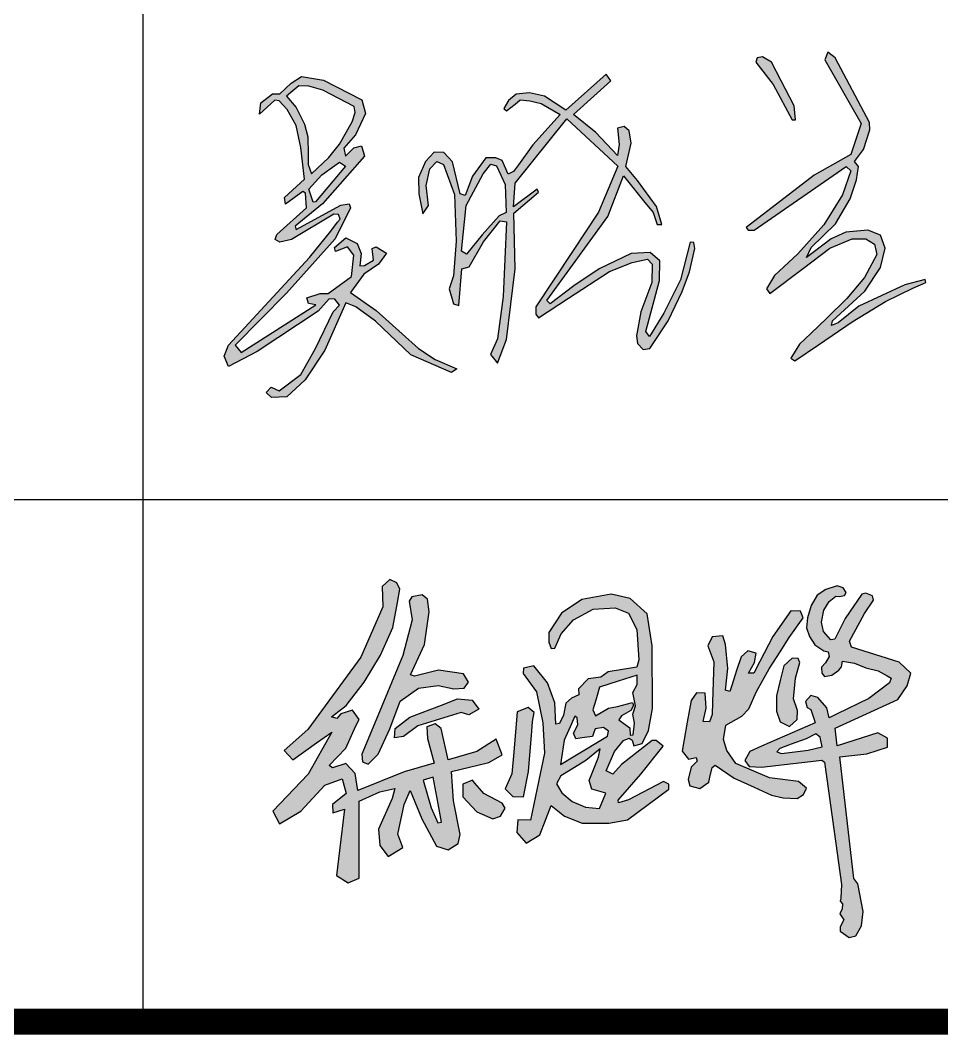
# Model space of a CAD drawing. Extents: x 1751103 to 2598738, y -609732 to 659428.
# Drawn here: x 2159449 to 2161213, y 181096 to 183038 of the extents above; entities that cross this region are included whole.
import ezdxf

# ---------------------------------------------------------------- set-up
doc = ezdxf.new("R2010")
doc.units = 0
doc.header["$LTSCALE"] = 1000
doc.header["$MEASUREMENT"] = 0
doc.layers.get('0').update_dxf_attribs({"linetype": 'CONTINUOUS'})
doc.layers.add('PP-PM-TK', color=7, linetype='CONTINUOUS')
doc.layers.add('PUB_TITLE', color=4, linetype='CONTINUOUS')

msp = doc.modelspace()

# ---------------------------------------------------------------- hatches: boundary and pattern name
h = msp.add_hatch(color=256)
h.paths.add_polyline_path([(2161009.4, 182966.4), (2160995.1, 182977.4), (2160989.7, 182962.9), (2161058.9, 182840.6), (2161039.1, 182781.6), (2160968.8, 182741.6), (2160838.7, 182641.6), (2160843, 182636.2), (2160854.1, 182636.7), (2161030.3, 182758.1), (2161039.5, 182749.9), (2161023.5, 182703.9), (2160987.7, 182646.4), (2160937.8, 182591), (2160893.3, 182549.9), (2160877.8, 182524.3), (2160884.1, 182515.1), (2160948.9, 182563.9), (2160999.3, 182601.9), (2161042, 182619.6), (2161068.1, 182619.6), (2161084.6, 182609.9), (2161089.4, 182589.6), (2161065.7, 182545.6), (2161031.8, 182505.3), (2160993.1, 182468.1), (2160962.5, 182438.7), (2160941.1, 182418.1), (2160924.3, 182391.2), (2160932.1, 182386.4), (2160977.1, 182416.8), (2161042, 182460.8), (2161105.6, 182499.8), (2161157.9, 182525.3), (2161183, 182536.1), (2161181.9, 182542.2), (2161142.6, 182531.7), (2161054.8, 182490.7), (2161014.8, 182458.9), (2161002.5, 182453.8), (2161003.9, 182462.9), (2161066, 182519.8), (2161095.8, 182564.9), (2161105, 182602), (2161096.2, 182626.7), (2161071.8, 182636.6), (2161029.7, 182632.8), (2161001.9, 182619.6), (2160967.3, 182593.9), (2160954.4, 182584.2), (2160963.3, 182603.4), (2161010.1, 182648.4), (2161037.9, 182696.7), (2161050.1, 182732.9), (2161053.8, 182758.3), (2161046.4, 182768.2), (2161063.4, 182790.7), (2161075.9, 182828.3), (2161075.2, 182842.9)])
h.paths.add_polyline_path([(2160870.1, 182968.3), (2160859.7, 182966.4), (2160857.5, 182958.1), (2160890.8, 182915.5), (2160926.8, 182847.4), (2160933.5, 182847.4), (2160930.8, 182874.4), (2160905.7, 182922.5), (2160887.3, 182957.9)], flags=17)
h.paths.add_polyline_path([(2160333.5, 182627.6), (2160303.7, 182590.4), (2160294.1, 182595.9), (2160302.7, 182683.4), (2160335.1, 182744.6), (2160349.8, 182762.6), (2160360.8, 182759.4), (2160377.5, 182724), (2160379.3, 182670.5), (2160366.2, 182664.1)], flags=16)
h.paths.add_polyline_path([(2160212.3, 182705.8), (2160219.5, 182668), (2160230.9, 182683.8), (2160226.4, 182721.8), (2160233.3, 182754), (2160246.7, 182767.8), (2160259.1, 182761.9), (2160280.3, 182705), (2160283.8, 182615.1), (2160278.3, 182549.1), (2160270.4, 182523.9), (2160278.8, 182495.2), (2160288.7, 182492.3), (2160294.2, 182562.4), (2160308.5, 182565.9), (2160335.7, 182613.9), (2160367.9, 182654.4), (2160380.3, 182652.4), (2160373.8, 182509.1), (2160362.9, 182428.3), (2160349.6, 182398.1), (2160362.9, 182381.8), (2160380.2, 182426.8), (2160396.6, 182562.5), (2160394.3, 182668.7), (2160441.1, 182708.9), (2160439, 182715.1), (2160393.2, 182681.1), (2160396.3, 182726.5), (2160495.8, 182849.7), (2160593.1, 182758.7), (2160556.2, 182670.7), (2160506.5, 182595.8), (2160436, 182489.6), (2160436.1, 182475.6), (2160441.5, 182468.7), (2160498.8, 182506.2), (2160577.4, 182557.4), (2160620.9, 182574.6), (2160650, 182580.7), (2160659.2, 182571.2), (2160658.5, 182536), (2160637.4, 182480), (2160628.6, 182434.2), (2160630.9, 182419.3), (2160641.6, 182407.8), (2160654.6, 182410.1), (2160689.4, 182462.8), (2160716.6, 182519.1), (2160730.6, 182556.4), (2160740.4, 182601.2), (2160738.9, 182612.8), (2160731.7, 182613.6), (2160712.9, 182541.3), (2160681.2, 182477.3), (2160653.7, 182433.1), (2160646.5, 182442.5), (2160672.9, 182540.2), (2160673.3, 182577.8), (2160655.2, 182593.6), (2160618.7, 182591.7), (2160557.3, 182562.4), (2160508.6, 182529.6), (2160463.4, 182495.4), (2160457.1, 182501.5), (2160574.2, 182662.5), (2160604.2, 182740.7), (2160642.6, 182692.7), (2160660.7, 182670.1), (2160668.8, 182647.3), (2160677.1, 182647.3), (2160667.5, 182681.7), (2160630.7, 182731.7), (2160608.7, 182758.3), (2160618.8, 182803.2), (2160614.6, 182826.4), (2160605.5, 182834.7), (2160592.6, 182831.8), (2160595.5, 182800.7), (2160592.6, 182779.5), (2160551, 182823.5), (2160508.4, 182857.7), (2160579.8, 182922.4), (2160570.7, 182935.2), (2160493.6, 182866.4), (2160452.9, 182892.8), (2160424.1, 182899.6), (2160398.5, 182897.1), (2160383.8, 182884.9), (2160375.1, 182869.4), (2160380.2, 182864.7), (2160396.4, 182878), (2160406.3, 182886.2), (2160424.8, 182884.2), (2160446.4, 182879), (2160482.7, 182858), (2160430.2, 182799.7), (2160402.7, 182761.6), (2160393.4, 182748.7), (2160383, 182743.4), (2160371.7, 182769.7), (2160359.5, 182774.9), (2160340.6, 182774.9), (2160314.8, 182739.6), (2160300.7, 182703), (2160291.1, 182706), (2160276.7, 182767.1), (2160260, 182785.2), (2160241.3, 182785.5), (2160225.2, 182767.8), (2160211.5, 182737.3)])
h.paths.add_polyline_path([(2160009.7, 182690), (2160001.4, 182715.2), (2160026.4, 182742.7), (2160051.2, 182760), (2160060.5, 182766.5), (2160071.7, 182758.7), (2160014.4, 182691)], flags=16)
h.paths.add_polyline_path([(2160000.5, 182762.1), (2160006.3, 182744.2), (2160039.8, 182775.4), (2160060.2, 182801.3), (2160084.7, 182843.8), (2160090.1, 182862), (2160088.4, 182873), (2160028.6, 182904.4), (2160001.6, 182912.5), (2159982.1, 182913), (2159966.8, 182899.8), (2159958.8, 182892.9), (2159977.5, 182871.1), (2159993, 182839.4), (2159999.6, 182814.9), (2160000.4, 182782.1)], flags=16)
h.paths.add_polyline_path([(2159936.1, 182885.1), (2159906.9, 182858.6), (2159909.6, 182880.2), (2159931.9, 182897.2), (2159945.8, 182897.6), (2159967.6, 182918.2), (2159987.4, 182930.9), (2160029.9, 182923.8), (2160103.3, 182885.7), (2160109.7, 182859.6), (2160090.6, 182819.1), (2160068.4, 182793.3), (2160071.6, 182777.9), (2160087.9, 182794.1), (2160102.2, 182798.1), (2160108, 182777.9), (2160027.8, 182686.7), (2159975.2, 182644.2), (2159977.4, 182637.7), (2160062.8, 182684.1), (2160079, 182687.1), (2160081.2, 182679.2), (2160052.1, 182619.8), (2159958.6, 182516), (2159860.2, 182416.5), (2159871.8, 182402.3), (2160014.7, 182493.4), (2160001, 182496.2), (2159997.7, 182506.6), (2160023, 182515.4), (2160038.4, 182514.9), (2160082.9, 182547.8), (2160087.8, 182588.5), (2160075.7, 182604.4), (2160052.6, 182595.6), (2160050.5, 182603.3), (2160072.4, 182622), (2160093.9, 182611), (2160101.6, 182591.7), (2160099.4, 182568.1), (2160108.2, 182568.7), (2160125.2, 182579.1), (2160123, 182601.1), (2160130.2, 182604.4), (2160150.5, 182592.3), (2160135.1, 182571.4), (2160107.1, 182552.2), (2160081.2, 182517.1), (2160130.7, 182482.5), (2160180.2, 182438), (2160211.2, 182410.1), (2160243.5, 182388.9), (2160284.8, 182370.7), (2160274.9, 182364.1), (2160196.8, 182397.6), (2160129.2, 182462.4), (2160091.8, 182489.9), (2160072.6, 182497), (2160031.9, 182406.4), (2159994.5, 182349.9), (2159959.1, 182317.1), (2159929.8, 182316.3), (2159919.8, 182325.5), (2159929.4, 182335.5), (2159944.8, 182328.6), (2159986.4, 182359.8), (2160014.2, 182409.6), (2160048.1, 182480.1), (2160060.4, 182493.1), (2160051.2, 182504.3), (2160040.4, 182504.7), (2160019.2, 182481.2), (2159902.9, 182403.9), (2159847.8, 182375.4), (2159839.7, 182395.4), (2159847.4, 182416.2), (2160002.6, 182583.8), (2160043.9, 182634.4), (2160056.5, 182651.5), (2160061.2, 182657.8), (2160058.6, 182666.4), (2160049.5, 182666.8), (2159968.1, 182618.5), (2159945.7, 182613.4), (2159936.9, 182618.8), (2159940, 182627.9), (2159997.1, 182679.1), (2159995.1, 182707.1), (2159990.1, 182710.4), (2159956.7, 182686.1), (2159954.7, 182699.1), (2159993.1, 182734.4), (2159986.3, 182794.5), (2159977.2, 182837.1), (2159960.2, 182867.2), (2159944.7, 182884.2)])
h = msp.add_hatch(color=256)
h.paths.add_polyline_path([(2160980.8, 181665.8), (2160972.6, 181671.7), (2160953.5, 181662.5), (2160925.3, 181652.1), (2160903.1, 181643.9), (2160897.5, 181637.3), (2160906.4, 181634.3), (2160957.9, 181640.9), (2160984.1, 181647.3)], flags=16)
h.paths.add_polyline_path([(2161010.8, 181935.5), (2161017.3, 181935), (2161026.9, 181937), (2161030.5, 181942.5), (2161024.4, 181951.5), (2161012.9, 181955.4), (2160991.4, 181948.3), (2160975.1, 181937.3), (2160963.3, 181918), (2160956.4, 181893.9), (2160954.5, 181874.7), (2160960.2, 181858.4), (2160970.2, 181842.1), (2160987.4, 181831), (2160996.2, 181828.7), (2160997.8, 181820.3), (2160990.9, 181808), (2160983, 181799.3), (2160983.8, 181788.4), (2160988.8, 181782), (2161002.8, 181784.3), (2161016.2, 181793.7), (2161021.5, 181800.1), (2161023.1, 181811.2), (2161046.6, 181807.5), (2161068, 181798.5), (2161091.4, 181792.4), (2161108.6, 181783), (2161116.4, 181778.7), (2161113.2, 181769.4), (2161073.8, 181739.9), (2161012.9, 181710), (2160998.1, 181702.7), (2160993.5, 181721.5), (2160976.3, 181741.8), (2160962.7, 181745.3), (2160952.3, 181734), (2160955.4, 181722.5), (2160962.9, 181718.3), (2160968.4, 181701.6), (2160971.1, 181693.2), (2160868.4, 181648.2), (2160845.9, 181638.4), (2160836.5, 181621), (2160844.9, 181609.5), (2160868.5, 181608), (2160945.7, 181617.2), (2160983.7, 181621.7), (2160989, 181617.4), (2161007.4, 181485.2), (2161021.5, 181383.5), (2161020, 181357.4), (2161019.1, 181351.8), (2161023.4, 181346.7), (2161022.5, 181337.1), (2161018.2, 181327.4), (2161026.1, 181316), (2161019, 181302.6), (2161018.8, 181294), (2161036.4, 181282.2), (2161049.1, 181285.3), (2161059.9, 181304.5), (2161063.2, 181331.5), (2161052.6, 181384.5), (2161044.9, 181395.2), (2161018.3, 181627.6), (2161069.9, 181633.8), (2161109.6, 181646.1), (2161109.2, 181663.5), (2161091, 181673.8), (2161013.3, 181649), (2161009.2, 181682.9), (2161069.1, 181710.2), (2161129.6, 181737.7), (2161147.3, 181763.6), (2161153.9, 181788), (2161132, 181809.1), (2161040.6, 181838), (2161036.8, 181849.6), (2161065.7, 181902.6), (2161082.7, 181928.2), (2161081.1, 181935.9), (2161067.9, 181941.4), (2161060.2, 181939.5), (2161028.5, 181892.9), (2161008.8, 181853.3), (2161001.3, 181851.7), (2160986.7, 181867.9), (2160983, 181885.5), (2160987.7, 181908.6), (2160997.8, 181925.6)])
h.paths.add_polyline_path([(2160938.7, 181816.4), (2160927.2, 181817), (2160911.1, 181802.2), (2160904.2, 181774), (2160896.9, 181744.8), (2160897.2, 181715.6), (2160904.2, 181694.7), (2160922.1, 181686.2), (2160936.3, 181699.6), (2160936.9, 181716.5), (2160929.6, 181738.9), (2160933.6, 181778.6), (2160941.8, 181808.6)], flags=17)
h.paths.add_polyline_path([(2160799.4, 181842.8), (2160794.2, 181859.8), (2160773.7, 181858), (2160765.4, 181840.7), (2160777, 181810.1), (2160774.5, 181732.6), (2160773.7, 181708.9), (2160768.7, 181694.9), (2160756.4, 181695.6), (2160762.2, 181721.2), (2160760.4, 181750), (2160744.1, 181750.4), (2160733.3, 181736), (2160726.1, 181694.2), (2160720.4, 181661.1), (2160716.5, 181638.8), (2160728.3, 181623.6), (2160743.1, 181626.8), (2160745.2, 181619.6), (2160733.3, 181608.2), (2160727.9, 181584.5), (2160730.8, 181572.6), (2160750.3, 181567.2), (2160767.2, 181579.4), (2160769.4, 181588.8), (2160773.7, 181607.5), (2160779.8, 181611.8), (2160815.9, 181587.3), (2160854.5, 181569.7), (2160887.3, 181554.7), (2160910, 181549.2), (2160936.3, 181548.1), (2160948.6, 181555.6), (2160954.4, 181568.2), (2160938.9, 181580.5), (2160883.7, 181587.7), (2160819.2, 181615.2), (2160801.8, 181640.1), (2160795.3, 181661), (2160799.7, 181688.7), (2160830.7, 181706), (2160843.7, 181720), (2160858.6, 181753.3), (2160883.1, 181796.3), (2160903.9, 181829), (2160921.4, 181856.3), (2160948.1, 181894.3), (2160943.1, 181906.6), (2160924.4, 181907.5), (2160889.9, 181858.3), (2160865, 181810.2), (2160853.6, 181788.3), (2160843.4, 181788.1), (2160854.8, 181808.7), (2160858.2, 181826.2), (2160841.9, 181830.8), (2160829.3, 181819.1), (2160820.7, 181793), (2160811.3, 181764.6), (2160807.6, 181753.3), (2160799.1, 181755.8), (2160804, 181797)])
h.paths.add_polyline_path([(2160556.3, 181627.1), (2160559.6, 181643.5), (2160532.1, 181621), (2160501.8, 181602.6), (2160484.1, 181591.8), (2160475.5, 181576.3), (2160485.8, 181558.7), (2160505.5, 181542.3), (2160531.3, 181531.7), (2160558, 181529.2), (2160569, 181555.4), (2160570.3, 181558.5), (2160543.6, 181565.7), (2160538.3, 181582.5)], flags=16)
h.paths.add_polyline_path([(2160630.4, 181766.5), (2160630.1, 181784.1), (2160594.1, 181772.7), (2160558.2, 181761.2), (2160551, 181736.4), (2160545.6, 181717.8), (2160550.7, 181706.7), (2160575.2, 181720.8), (2160592.5, 181724.4), (2160621.3, 181731.9), (2160623.2, 181726.3), (2160618, 181716.5), (2160600.3, 181706.1), (2160595.1, 181698.6), (2160607.5, 181689.8), (2160616.4, 181683.5), (2160616.7, 181669.2), (2160622.6, 181669.8), (2160625.2, 181692.4), (2160621.9, 181709.3), (2160627.1, 181725.3), (2160624.5, 181738.1), (2160621.8, 181751.2)], flags=16)
h.paths.add_polyline_path([(2160515.5, 181702.6), (2160511, 181706), (2160504.2, 181690.8), (2160490.3, 181659.5), (2160486.5, 181634.2), (2160483.3, 181613.1), (2160511, 181630), (2160573.1, 181667.7), (2160575, 181676.9), (2160565.7, 181684.2), (2160549.5, 181681.7), (2160546.6, 181672.8), (2160544.7, 181667), (2160529.6, 181664.9), (2160512.5, 181662.6), (2160508.2, 181673), (2160516.7, 181689.1)], flags=16)
h.paths.add_polyline_path([(2160458.7, 181769.7), (2160432.1, 181802.3), (2160412.4, 181797.8), (2160411.9, 181787.2), (2160437.6, 181752.1), (2160449.7, 181693.3), (2160452.7, 181635.2), (2160438.6, 181567.8), (2160425.8, 181506.5), (2160401.9, 181507), (2160399.9, 181482.9), (2160417.5, 181462.8), (2160444.1, 181478.4), (2160465.8, 181534.7), (2160490.9, 181514.1), (2160524.6, 181501), (2160575.9, 181501), (2160611.6, 181507), (2160691.1, 181565.8), (2160690.7, 181575.4), (2160680.8, 181580.8), (2160613.4, 181545.5), (2160594.7, 181539.9), (2160593.7, 181544.8), (2160637.4, 181594.9), (2160680, 181648.6), (2160666.7, 181659.1), (2160659, 181659.1), (2160600.1, 181613), (2160583.7, 181594.4), (2160571, 181600.9), (2160587.1, 181637.8), (2160604.3, 181659.4), (2160614.7, 181663.7), (2160620.6, 181659.8), (2160624.1, 181648.9), (2160640, 181653.2), (2160652.1, 181678.5), (2160659.8, 181720.4), (2160659.1, 181840.2), (2160649.4, 181901.7), (2160616.7, 181931), (2160580.6, 181939.3), (2160524, 181929), (2160485.4, 181902.7), (2160461, 181866.2), (2160461.1, 181847.3), (2160465.5, 181835.2), (2160472.4, 181836), (2160484.6, 181863.4), (2160508, 181890.2), (2160546.1, 181910.8), (2160588.2, 181913), (2160613.5, 181903.1), (2160629.4, 181871.8), (2160633.3, 181813.5), (2160629.8, 181799.4), (2160574.5, 181790.8), (2160560.7, 181780.5), (2160536.3, 181777.5), (2160517.8, 181758), (2160518.2, 181746.9), (2160504.5, 181740.4), (2160493.8, 181730.6), (2160489.1, 181707.4), (2160481.3, 181691.6), (2160474.4, 181690.5), (2160472.6, 181731.6)])
h.paths.add_polyline_path([(2160432.8, 181713.1), (2160421.3, 181722.1), (2160400.5, 181714.3), (2160393.9, 181637), (2160390.5, 181595.5), (2160377.7, 181566.8), (2160392, 181551.9), (2160412.8, 181551.2), (2160421.9, 181599.9), (2160428.4, 181677.3), (2160430, 181695.7)])
h.paths.add_polyline_path([(2160315, 181582.9), (2160296.2, 181575.3), (2160296.5, 181551), (2160323.1, 181522.8), (2160353.9, 181508.9), (2160368.8, 181514), (2160377.3, 181529.3), (2160371.7, 181539), (2160336.4, 181557.8), (2160319.6, 181577.5)])
h.paths.add_polyline_path([(2160239.6, 181588.8), (2160220.3, 181583.3), (2160235.5, 181530.2), (2160248.5, 181501.7), (2160255.6, 181503), (2160249.1, 181537.7)], flags=16)
h.paths.add_polyline_path([(2160165.8, 181664.5), (2160167.1, 181681.9), (2160195.1, 181703.6), (2160255.3, 181727), (2160286.3, 181739), (2160314.2, 181736.2), (2160327, 181719.4), (2160307.6, 181708.2), (2160293.1, 181712.5), (2160210.2, 181687.5), (2160182.6, 181667.1)], flags=17)
h.paths.add_polyline_path([(2160228.9, 181930.1), (2160218.2, 181938.1), (2160198.9, 181934.4), (2160193.8, 181925.9), (2160199.6, 181890), (2160181.6, 181821.9), (2160130.4, 181698.6), (2160103.2, 181633.3), (2160104.2, 181618.1), (2160115.4, 181614), (2160134.4, 181633), (2160156.5, 181681.2), (2160176.5, 181734.4), (2160211.6, 181759.7), (2160249.4, 181764.8), (2160279, 181758.2), (2160298.7, 181759.4), (2160307, 181771), (2160297.8, 181786.8), (2160249.7, 181793.7), (2160204.1, 181782.3), (2160196.4, 181785), (2160222.9, 181843), (2160231.6, 181905.7)], flags=17)
h.paths.add_polyline_path([(2160169.8, 181961.3), (2160156.5, 181967.5), (2160141.8, 181954.2), (2160143.3, 181915.1), (2160101.1, 181818.7), (2159999.8, 181680.1), (2159954.3, 181640.2), (2159971.1, 181621.9), (2160016.5, 181654.6), (2160045.5, 181675.4), (2160000.5, 181594.5), (2159932.7, 181523.6), (2159945.5, 181499.7), (2159986.2, 181523.6), (2160032.4, 181573.8), (2160065.1, 181585.7), (2160073.1, 181557.8), (2160046.8, 181536.3), (2160047.6, 181520.4), (2160069.9, 181527.6), (2160060.4, 181448.7), (2160054.5, 181400.8), (2160077.1, 181386.5), (2160097.8, 181395.3), (2160097.8, 181542.7), (2160137.7, 181561), (2160166.1, 181567.2), (2160161, 181548.2), (2160134.8, 181489.6), (2160137.6, 181457.8), (2160153.2, 181437.1), (2160181.7, 181454.5), (2160171.7, 181479.6), (2160183.9, 181536.5), (2160195.7, 181563.3), (2160218, 181509.2), (2160246, 181456.7), (2160268.3, 181450), (2160287.3, 181461.7), (2160291.2, 181479), (2160278.4, 181543.8), (2160275, 181599.6), (2160346, 181616.9), (2160371.7, 181632), (2160360.5, 181661.6), (2160323.1, 181638.1), (2160268.3, 181621.9), (2160254.9, 181682.2), (2160243.2, 181691.2), (2160227.5, 181685.6), (2160228.7, 181662.7), (2160241.5, 181615.8), (2160183.9, 181599), (2160095.1, 181563.3), (2160090.1, 181595.7), (2160072.2, 181615.2), (2160047, 181606.9), (2160040.3, 181611.3), (2160072.2, 181644.3), (2160091.7, 181687.2), (2160097.9, 181699.2), (2160085, 181717), (2160062.7, 181710.3), (2160054.9, 181701.4), (2160044.8, 181704.2), (2160073.3, 181726.5), (2160107.4, 181770.6), (2160138.7, 181822.8), (2160162.2, 181875.3), (2160171.1, 181923.3), (2160175.9, 181949.1)])

# ---------------------------------------------------------------- linework, layer by layer
for p, q in [((2160995.1, 182977.4), (2160989.7, 182962.9)), ((2161009.4, 182966.4), (2160995.1, 182977.4)), ((2160859.7, 182966.4), (2160857.5, 182958.1)), ((2160857.5, 182958.1), (2160890.8, 182915.5)), ((2160870.1, 182968.3), (2160859.7, 182966.4)), ((2160887.3, 182957.9), (2160870.1, 182968.3)), ((2160905.7, 182922.5), (2160887.3, 182957.9)), ((2160989.7, 182962.9), (2161058.9, 182840.6)), ((2161075.2, 182842.9), (2161009.4, 182966.4)), ((2160570.7, 182935.2), (2160493.6, 182866.4)), ((2160579.8, 182922.4), (2160570.7, 182935.2)), ((2159945.8, 182897.6), (2159967.6, 182918.2)), ((2159982.1, 182913), (2159966.8, 182899.8)), ((2159967.6, 182918.2), (2159987.4, 182930.9)), ((2160001.6, 182912.5), (2159982.1, 182913)), ((2159987.4, 182930.9), (2160029.9, 182923.8)), ((2160028.6, 182904.4), (2160001.6, 182912.5)), ((2160029.9, 182923.8), (2160103.3, 182885.7)), ((2160508.4, 182857.7), (2160579.8, 182922.4)), ((2160890.8, 182915.5), (2160926.8, 182847.4)), ((2160930.8, 182874.4), (2160905.7, 182922.5)), ((2159909.6, 182880.2), (2159931.9, 182897.2)), ((2159931.9, 182897.2), (2159945.8, 182897.6)), ((2159966.8, 182899.8), (2159958.8, 182892.9)), ((2159958.8, 182892.9), (2159977.5, 182871.1)), ((2160088.4, 182873), (2160028.6, 182904.4)), ((2160398.5, 182897.1), (2160383.8, 182884.9)), ((2160424.1, 182899.6), (2160398.5, 182897.1)), ((2160452.9, 182892.8), (2160424.1, 182899.6)), ((2160493.6, 182866.4), (2160452.9, 182892.8)), ((2159936.1, 182885.1), (2159906.9, 182858.6)), ((2159906.9, 182858.6), (2159909.6, 182880.2)), ((2159944.7, 182884.2), (2159936.1, 182885.1)), ((2159960.2, 182867.2), (2159944.7, 182884.2)), ((2160103.3, 182885.7), (2160109.7, 182859.6)), ((2160383.8, 182884.9), (2160375.1, 182869.4)), ((2160380.2, 182864.7), (2160396.4, 182878)), ((2160396.4, 182878), (2160406.3, 182886.2)), ((2160406.3, 182886.2), (2160424.8, 182884.2)), ((2160424.8, 182884.2), (2160446.4, 182879)), ((2160446.4, 182879), (2160482.7, 182858)), ((2160933.5, 182847.4), (2160930.8, 182874.4)), ((2159977.2, 182837.1), (2159960.2, 182867.2)), ((2159977.5, 182871.1), (2159993, 182839.4)), ((2160084.7, 182843.8), (2160090.1, 182862)), ((2160090.1, 182862), (2160088.4, 182873)), ((2160109.7, 182859.6), (2160090.6, 182819.1)), ((2160375.1, 182869.4), (2160380.2, 182864.7)), ((2160482.7, 182858), (2160430.2, 182799.7)), ((2160551, 182823.5), (2160508.4, 182857.7)), ((2159986.3, 182794.5), (2159977.2, 182837.1)), ((2159993, 182839.4), (2159999.6, 182814.9)), ((2160060.2, 182801.3), (2160084.7, 182843.8)), ((2160396.3, 182726.5), (2160495.8, 182849.7)), ((2160495.8, 182849.7), (2160593.1, 182758.7)), ((2160605.5, 182834.7), (2160592.6, 182831.8)), ((2160614.6, 182826.4), (2160605.5, 182834.7)), ((2160926.8, 182847.4), (2160933.5, 182847.4)), ((2161058.9, 182840.6), (2161039.1, 182781.6)), ((2161075.9, 182828.3), (2161075.2, 182842.9)), ((2160090.6, 182819.1), (2160068.4, 182793.3)), ((2160592.6, 182779.5), (2160551, 182823.5)), ((2160592.6, 182831.8), (2160595.5, 182800.7)), ((2160618.8, 182803.2), (2160614.6, 182826.4)), ((2161063.4, 182790.7), (2161075.9, 182828.3)), ((2159999.6, 182814.9), (2160000.4, 182782.1)), ((2160039.8, 182775.4), (2160060.2, 182801.3)), ((2160087.9, 182794.1), (2160102.2, 182798.1)), ((2160102.2, 182798.1), (2160108, 182777.9)), ((2160430.2, 182799.7), (2160402.7, 182761.6)), ((2160595.5, 182800.7), (2160592.6, 182779.5)), ((2160608.7, 182758.3), (2160618.8, 182803.2)), ((2159993.1, 182734.4), (2159986.3, 182794.5)), ((2160000.4, 182782.1), (2160000.5, 182762.1)), ((2160108, 182777.9), (2160027.8, 182686.7)), ((2160068.4, 182793.3), (2160071.6, 182777.9)), ((2160071.6, 182777.9), (2160087.9, 182794.1)), ((2160241.3, 182785.5), (2160225.2, 182767.8)), ((2160260, 182785.2), (2160241.3, 182785.5)), ((2160276.7, 182767.1), (2160260, 182785.2)), ((2161039.1, 182781.6), (2160968.8, 182741.6)), ((2161046.4, 182768.2), (2161063.4, 182790.7)), ((2160000.5, 182762.1), (2160006.3, 182744.2)), ((2160006.3, 182744.2), (2160039.8, 182775.4)), ((2160071.7, 182758.7), (2160014.4, 182691)), ((2160026.4, 182742.7), (2160051.2, 182760)), ((2160051.2, 182760), (2160060.5, 182766.5)), ((2160060.5, 182766.5), (2160071.7, 182758.7)), ((2160225.2, 182767.8), (2160211.5, 182737.3)), ((2160233.3, 182754), (2160246.7, 182767.8)), ((2160246.7, 182767.8), (2160259.1, 182761.9)), ((2160259.1, 182761.9), (2160280.3, 182705)), ((2160291.1, 182706), (2160276.7, 182767.1)), ((2160340.6, 182774.9), (2160314.8, 182739.6)), ((2160335.1, 182744.6), (2160349.8, 182762.6)), ((2160359.5, 182774.9), (2160340.6, 182774.9)), ((2160349.8, 182762.6), (2160360.8, 182759.4)), ((2160371.7, 182769.7), (2160359.5, 182774.9)), ((2160360.8, 182759.4), (2160377.5, 182724)), ((2160383, 182743.4), (2160371.7, 182769.7)), ((2160402.7, 182761.6), (2160393.4, 182748.7)), ((2160593.1, 182758.7), (2160556.2, 182670.7)), ((2160630.7, 182731.7), (2160608.7, 182758.3)), ((2160854.1, 182636.7), (2161030.3, 182758.1)), ((2161030.3, 182758.1), (2161039.5, 182749.9)), ((2161053.8, 182758.3), (2161046.4, 182768.2)), ((2161050.1, 182732.9), (2161053.8, 182758.3)), ((2160001.4, 182715.2), (2160026.4, 182742.7)), ((2160211.5, 182737.3), (2160212.3, 182705.8)), ((2160226.4, 182721.8), (2160233.3, 182754)), ((2160314.8, 182739.6), (2160300.7, 182703)), ((2160302.7, 182683.4), (2160335.1, 182744.6)), ((2160393.4, 182748.7), (2160383, 182743.4)), ((2160574.2, 182662.5), (2160604.2, 182740.7)), ((2160604.2, 182740.7), (2160642.6, 182692.7)), ((2160968.8, 182741.6), (2160838.7, 182641.6)), ((2161039.5, 182749.9), (2161023.5, 182703.9)), ((2159954.7, 182699.1), (2159993.1, 182734.4)), ((2160230.9, 182683.8), (2160226.4, 182721.8)), ((2160377.5, 182724), (2160379.3, 182670.5)), ((2160393.2, 182681.1), (2160396.3, 182726.5)), ((2160667.5, 182681.7), (2160630.7, 182731.7)), ((2161037.9, 182696.7), (2161050.1, 182732.9)), ((2159956.7, 182686.1), (2159954.7, 182699.1)), ((2159990.1, 182710.4), (2159956.7, 182686.1)), ((2159995.1, 182707.1), (2159990.1, 182710.4)), ((2159997.1, 182679.1), (2159995.1, 182707.1)), ((2160009.7, 182690), (2160001.4, 182715.2)), ((2160212.3, 182705.8), (2160219.5, 182668)), ((2160280.3, 182705), (2160283.8, 182615.1)), ((2160300.7, 182703), (2160291.1, 182706)), ((2160439, 182715.1), (2160393.2, 182681.1)), ((2160394.3, 182668.7), (2160441.1, 182708.9)), ((2160441.1, 182708.9), (2160439, 182715.1)), ((2161023.5, 182703.9), (2160987.7, 182646.4)), ((2159940, 182627.9), (2159997.1, 182679.1)), ((2160027.8, 182686.7), (2159975.2, 182644.2)), ((2159977.4, 182637.7), (2160062.8, 182684.1)), ((2160014.4, 182691), (2160009.7, 182690)), ((2160081.2, 182679.2), (2160052.1, 182619.8)), ((2160062.8, 182684.1), (2160079, 182687.1)), ((2160079, 182687.1), (2160081.2, 182679.2)), ((2160219.5, 182668), (2160230.9, 182683.8)), ((2160294.1, 182595.9), (2160302.7, 182683.4)), ((2160642.6, 182692.7), (2160660.7, 182670.1)), ((2160677.1, 182647.3), (2160667.5, 182681.7)), ((2161010.1, 182648.4), (2161037.9, 182696.7)), ((2160049.5, 182666.8), (2159968.1, 182618.5)), ((2160058.6, 182666.4), (2160049.5, 182666.8)), ((2160061.2, 182657.8), (2160058.6, 182666.4)), ((2160366.2, 182664.1), (2160333.5, 182627.6)), ((2160379.3, 182670.5), (2160366.2, 182664.1)), ((2160396.6, 182562.5), (2160394.3, 182668.7)), ((2160457.1, 182501.5), (2160574.2, 182662.5)), ((2160556.2, 182670.7), (2160506.5, 182595.8)), ((2160660.7, 182670.1), (2160668.8, 182647.3)), ((2159975.2, 182644.2), (2159977.4, 182637.7)), ((2160043.9, 182634.4), (2160056.5, 182651.5)), ((2160056.5, 182651.5), (2160061.2, 182657.8)), ((2160335.7, 182613.9), (2160367.9, 182654.4)), ((2160367.9, 182654.4), (2160380.3, 182652.4)), ((2160380.3, 182652.4), (2160373.8, 182509.1)), ((2160668.8, 182647.3), (2160677.1, 182647.3)), ((2160838.7, 182641.6), (2160843, 182636.2)), ((2160987.7, 182646.4), (2160937.8, 182591)), ((2160963.3, 182603.4), (2161010.1, 182648.4)), ((2159936.9, 182618.8), (2159940, 182627.9)), ((2160002.6, 182583.8), (2160043.9, 182634.4)), ((2160050.5, 182603.3), (2160072.4, 182622)), ((2160072.4, 182622), (2160093.9, 182611)), ((2160333.5, 182627.6), (2160303.7, 182590.4)), ((2160843, 182636.2), (2160854.1, 182636.7)), ((2161029.7, 182632.8), (2161001.9, 182619.6)), ((2161071.8, 182636.6), (2161029.7, 182632.8)), ((2161096.2, 182626.7), (2161071.8, 182636.6)), ((2161105, 182602), (2161096.2, 182626.7)), ((2159945.7, 182613.4), (2159936.9, 182618.8)), ((2159968.1, 182618.5), (2159945.7, 182613.4)), ((2160052.1, 182619.8), (2159958.6, 182516)), ((2160052.6, 182595.6), (2160050.5, 182603.3)), ((2160075.7, 182604.4), (2160052.6, 182595.6)), ((2160087.8, 182588.5), (2160075.7, 182604.4)), ((2160093.9, 182611), (2160101.6, 182591.7)), ((2160123, 182601.1), (2160130.2, 182604.4)), ((2160130.2, 182604.4), (2160150.5, 182592.3)), ((2160283.8, 182615.1), (2160278.3, 182549.1)), ((2160308.5, 182565.9), (2160335.7, 182613.9)), ((2160731.7, 182613.6), (2160712.9, 182541.3)), ((2160738.9, 182612.8), (2160731.7, 182613.6)), ((2160740.4, 182601.2), (2160738.9, 182612.8)), ((2160948.9, 182563.9), (2160999.3, 182601.9)), ((2160954.4, 182584.2), (2160963.3, 182603.4)), ((2161001.9, 182619.6), (2160967.3, 182593.9)), ((2160999.3, 182601.9), (2161042, 182619.6)), ((2161042, 182619.6), (2161068.1, 182619.6)), ((2161068.1, 182619.6), (2161084.6, 182609.9)), ((2161084.6, 182609.9), (2161089.4, 182589.6)), ((2161095.8, 182564.9), (2161105, 182602)), ((2159847.4, 182416.2), (2160002.6, 182583.8)), ((2160052.6, 182595.6), (2160052.6, 182595.6)), ((2160082.9, 182547.8), (2160087.8, 182588.5)), ((2160101.6, 182591.7), (2160099.4, 182568.1)), ((2160125.2, 182579.1), (2160123, 182601.1)), ((2160150.5, 182592.3), (2160135.1, 182571.4)), ((2160303.7, 182590.4), (2160294.1, 182595.9)), ((2160506.5, 182595.8), (2160436, 182489.6)), ((2160618.7, 182591.7), (2160557.3, 182562.4)), ((2160655.2, 182593.6), (2160618.7, 182591.7)), ((2160673.3, 182577.8), (2160655.2, 182593.6)), ((2160730.6, 182556.4), (2160740.4, 182601.2)), ((2160937.8, 182591), (2160893.3, 182549.9)), ((2160967.3, 182593.9), (2160954.4, 182584.2)), ((2161089.4, 182589.6), (2161065.7, 182545.6)), ((2160099.4, 182568.1), (2160108.2, 182568.7)), ((2160135.1, 182571.4), (2160107.1, 182552.2)), ((2160108.2, 182568.7), (2160125.2, 182579.1)), ((2160288.7, 182492.3), (2160294.2, 182562.4)), ((2160294.2, 182562.4), (2160308.5, 182565.9)), ((2160380.2, 182426.8), (2160396.6, 182562.5)), ((2160577.4, 182557.4), (2160620.9, 182574.6)), ((2160620.9, 182574.6), (2160650, 182580.7)), ((2160650, 182580.7), (2160659.2, 182571.2)), ((2160659.2, 182571.2), (2160658.5, 182536)), ((2160672.9, 182540.2), (2160673.3, 182577.8)), ((2160884.1, 182515.1), (2160948.9, 182563.9)), ((2161066, 182519.8), (2161095.8, 182564.9)), ((2160038.4, 182514.9), (2160082.9, 182547.8)), ((2160107.1, 182552.2), (2160081.2, 182517.1)), ((2160278.3, 182549.1), (2160270.4, 182523.9)), ((2160498.8, 182506.2), (2160577.4, 182557.4)), ((2160557.3, 182562.4), (2160508.6, 182529.6)), ((2160716.6, 182519.1), (2160730.6, 182556.4)), ((2160893.3, 182549.9), (2160877.8, 182524.3)), ((2161065.7, 182545.6), (2161031.8, 182505.3)), ((2160270.4, 182523.9), (2160278.8, 182495.2)), ((2160508.6, 182529.6), (2160463.4, 182495.4)), ((2160658.5, 182536), (2160637.4, 182480)), ((2160646.5, 182442.5), (2160672.9, 182540.2)), ((2160712.9, 182541.3), (2160681.2, 182477.3)), ((2160877.8, 182524.3), (2160884.1, 182515.1)), ((2161142.6, 182531.7), (2161054.8, 182490.7)), ((2161105.6, 182499.8), (2161157.9, 182525.3)), ((2161181.9, 182542.2), (2161142.6, 182531.7)), ((2161157.9, 182525.3), (2161183, 182536.1)), ((2161183, 182536.1), (2161181.9, 182542.2)), ((2159958.6, 182516), (2159860.2, 182416.5)), ((2159997.7, 182506.6), (2160023, 182515.4)), ((2160001, 182496.2), (2159997.7, 182506.6)), ((2160040.4, 182504.7), (2160019.2, 182481.2)), ((2160023, 182515.4), (2160038.4, 182514.9)), ((2160051.2, 182504.3), (2160040.4, 182504.7)), ((2160060.4, 182493.1), (2160051.2, 182504.3)), ((2160081.2, 182517.1), (2160130.7, 182482.5)), ((2160373.8, 182509.1), (2160362.9, 182428.3)), ((2160441.5, 182468.7), (2160498.8, 182506.2)), ((2160689.4, 182462.8), (2160716.6, 182519.1)), ((2161031.8, 182505.3), (2160993.1, 182468.1)), ((2161003.9, 182462.9), (2161066, 182519.8)), ((2159871.8, 182402.3), (2160014.7, 182493.4)), ((2160014.7, 182493.4), (2160001, 182496.2)), ((2160072.6, 182497), (2160031.9, 182406.4)), ((2160048.1, 182480.1), (2160060.4, 182493.1)), ((2160091.8, 182489.9), (2160072.6, 182497)), ((2160129.2, 182462.4), (2160091.8, 182489.9)), ((2160278.8, 182495.2), (2160288.7, 182492.3)), ((2160436, 182489.6), (2160436.1, 182475.6)), ((2160463.4, 182495.4), (2160457.1, 182501.5)), ((2161054.8, 182490.7), (2161014.8, 182458.9)), ((2161042, 182460.8), (2161105.6, 182499.8)), ((2160019.2, 182481.2), (2159902.9, 182403.9)), ((2160014.2, 182409.6), (2160048.1, 182480.1)), ((2160130.7, 182482.5), (2160180.2, 182438)), ((2160436.1, 182475.6), (2160441.5, 182468.7)), ((2160637.4, 182480), (2160628.6, 182434.2)), ((2160681.2, 182477.3), (2160653.7, 182433.1)), ((2160993.1, 182468.1), (2160962.5, 182438.7)), ((2160196.8, 182397.6), (2160129.2, 182462.4)), ((2160654.6, 182410.1), (2160689.4, 182462.8)), ((2160977.1, 182416.8), (2161042, 182460.8)), ((2161002.5, 182453.8), (2161003.9, 182462.9)), ((2161014.8, 182458.9), (2161002.5, 182453.8)), ((2160180.2, 182438), (2160211.2, 182410.1)), ((2160362.9, 182428.3), (2160349.6, 182398.1)), ((2160362.9, 182381.8), (2160380.2, 182426.8)), ((2160628.6, 182434.2), (2160630.9, 182419.3)), ((2160653.7, 182433.1), (2160646.5, 182442.5)), ((2160962.5, 182438.7), (2160941.1, 182418.1)), ((2159839.7, 182395.4), (2159847.4, 182416.2)), ((2159860.2, 182416.5), (2159871.8, 182402.3)), ((2159986.4, 182359.8), (2160014.2, 182409.6)), ((2160211.2, 182410.1), (2160243.5, 182388.9)), ((2160630.9, 182419.3), (2160641.6, 182407.8)), ((2160641.6, 182407.8), (2160654.6, 182410.1)), ((2160941.1, 182418.1), (2160924.3, 182391.2)), ((2160932.1, 182386.4), (2160977.1, 182416.8)), ((2159847.8, 182375.4), (2159839.7, 182395.4)), ((2159902.9, 182403.9), (2159847.8, 182375.4)), ((2160031.9, 182406.4), (2159994.5, 182349.9)), ((2160274.9, 182364.1), (2160196.8, 182397.6)), ((2160243.5, 182388.9), (2160284.8, 182370.7)), ((2160349.6, 182398.1), (2160362.9, 182381.8)), ((2160924.3, 182391.2), (2160932.1, 182386.4)), ((2160284.8, 182370.7), (2160274.9, 182364.1)), ((2159944.8, 182328.6), (2159986.4, 182359.8)), ((2159994.5, 182349.9), (2159959.1, 182317.1)), ((2159919.8, 182325.5), (2159929.4, 182335.5)), ((2159929.4, 182335.5), (2159944.8, 182328.6)), ((2159929.8, 182316.3), (2159919.8, 182325.5)), ((2159959.1, 182317.1), (2159929.8, 182316.3)), ((2160156.5, 181967.5), (2160141.8, 181954.2)), ((2160169.8, 181961.3), (2160156.5, 181967.5)), ((2160175.9, 181949.1), (2160169.8, 181961.3)), ((2160141.8, 181954.2), (2160143.3, 181915.1)), ((2160171.1, 181923.3), (2160175.9, 181949.1)), ((2160991.4, 181948.3), (2160975.1, 181937.3)), ((2161012.9, 181955.4), (2160991.4, 181948.3)), ((2161024.4, 181951.5), (2161012.9, 181955.4)), ((2161030.5, 181942.5), (2161024.4, 181951.5)), ((2161026.9, 181937), (2161030.5, 181942.5)), ((2161067.9, 181941.4), (2161060.2, 181939.5)), ((2161081.1, 181935.9), (2161067.9, 181941.4)), ((2160162.2, 181875.3), (2160171.1, 181923.3)), ((2160198.9, 181934.4), (2160193.8, 181925.9)), ((2160193.8, 181925.9), (2160199.6, 181890)), ((2160218.2, 181938.1), (2160198.9, 181934.4)), ((2160228.9, 181930.1), (2160218.2, 181938.1)), ((2160231.6, 181905.7), (2160228.9, 181930.1)), ((2160524, 181929), (2160485.4, 181902.7)), ((2160580.6, 181939.3), (2160524, 181929)), ((2160616.7, 181931), (2160580.6, 181939.3)), ((2160649.4, 181901.7), (2160616.7, 181931)), ((2160975.1, 181937.3), (2160963.3, 181918)), ((2160987.7, 181908.6), (2160997.8, 181925.6)), ((2160997.8, 181925.6), (2161010.8, 181935.5)), ((2161010.8, 181935.5), (2161017.3, 181935)), ((2161017.3, 181935), (2161026.9, 181937)), ((2161060.2, 181939.5), (2161028.5, 181892.9)), ((2161065.7, 181902.6), (2161082.7, 181928.2)), ((2161082.7, 181928.2), (2161081.1, 181935.9)), ((2160143.3, 181915.1), (2160101.1, 181818.7)), ((2160222.9, 181843), (2160231.6, 181905.7)), ((2160485.4, 181902.7), (2160461, 181866.2)), ((2160508, 181890.2), (2160546.1, 181910.8)), ((2160546.1, 181910.8), (2160588.2, 181913)), ((2160588.2, 181913), (2160613.5, 181903.1)), ((2160613.5, 181903.1), (2160629.4, 181871.8)), ((2160924.4, 181907.5), (2160889.9, 181858.3)), ((2160943.1, 181906.6), (2160924.4, 181907.5)), ((2160948.1, 181894.3), (2160943.1, 181906.6)), ((2160963.3, 181918), (2160956.4, 181893.9)), ((2160983, 181885.5), (2160987.7, 181908.6)), ((2161036.8, 181849.6), (2161065.7, 181902.6)), ((2160199.6, 181890), (2160181.6, 181821.9)), ((2160484.6, 181863.4), (2160508, 181890.2)), ((2160659.1, 181840.2), (2160649.4, 181901.7)), ((2160921.4, 181856.3), (2160948.1, 181894.3)), ((2160956.4, 181893.9), (2160954.5, 181874.7)), ((2160986.7, 181867.9), (2160983, 181885.5)), ((2161028.5, 181892.9), (2161008.8, 181853.3)), ((2160138.7, 181822.8), (2160162.2, 181875.3)), ((2160461, 181866.2), (2160461.1, 181847.3)), ((2160472.4, 181836), (2160484.6, 181863.4)), ((2160629.4, 181871.8), (2160633.3, 181813.5)), ((2160954.5, 181874.7), (2160960.2, 181858.4)), ((2161001.3, 181851.7), (2160986.7, 181867.9)), ((2160461.1, 181847.3), (2160465.5, 181835.2)), ((2160773.7, 181858), (2160765.4, 181840.7)), ((2160794.2, 181859.8), (2160773.7, 181858)), ((2160799.4, 181842.8), (2160794.2, 181859.8)), ((2160889.9, 181858.3), (2160865, 181810.2)), ((2160903.9, 181829), (2160921.4, 181856.3)), ((2160960.2, 181858.4), (2160970.2, 181842.1)), ((2161008.8, 181853.3), (2161001.3, 181851.7)), ((2161040.6, 181838), (2161036.8, 181849.6)), ((2160196.4, 181785), (2160222.9, 181843)), ((2160465.5, 181835.2), (2160472.4, 181836)), ((2160659.8, 181720.4), (2160659.1, 181840.2)), ((2160765.4, 181840.7), (2160777, 181810.1)), ((2160804, 181797), (2160799.4, 181842.8)), ((2160841.9, 181830.8), (2160829.3, 181819.1)), ((2160858.2, 181826.2), (2160841.9, 181830.8)), ((2160854.8, 181808.7), (2160858.2, 181826.2)), ((2160883.1, 181796.3), (2160903.9, 181829)), ((2160970.2, 181842.1), (2160987.4, 181831)), ((2160987.4, 181831), (2160996.2, 181828.7)), ((2160996.2, 181828.7), (2160997.8, 181820.3)), ((2161132, 181809.1), (2161040.6, 181838)), ((2160101.1, 181818.7), (2159999.8, 181680.1)), ((2160107.4, 181770.6), (2160138.7, 181822.8)), ((2160181.6, 181821.9), (2160130.4, 181698.6)), ((2160633.3, 181813.5), (2160629.8, 181799.4)), ((2160777, 181810.1), (2160774.5, 181732.6)), ((2160829.3, 181819.1), (2160820.7, 181793)), ((2160843.4, 181788.1), (2160854.8, 181808.7)), ((2160865, 181810.2), (2160853.6, 181788.3)), ((2160927.2, 181817), (2160911.1, 181802.2)), ((2160938.7, 181816.4), (2160927.2, 181817)), ((2160933.6, 181778.6), (2160941.8, 181808.6)), ((2160941.8, 181808.6), (2160938.7, 181816.4)), ((2160990.9, 181808), (2160983, 181799.3)), ((2160997.8, 181820.3), (2160990.9, 181808)), ((2161021.5, 181800.1), (2161023.1, 181811.2)), ((2161023.1, 181811.2), (2161046.6, 181807.5)), ((2161046.6, 181807.5), (2161068, 181798.5)), ((2161153.9, 181788), (2161132, 181809.1)), ((2160249.7, 181793.7), (2160204.1, 181782.3)), ((2160297.8, 181786.8), (2160249.7, 181793.7)), ((2160307, 181771), (2160297.8, 181786.8)), ((2160412.4, 181797.8), (2160411.9, 181787.2)), ((2160411.9, 181787.2), (2160437.6, 181752.1)), ((2160432.1, 181802.3), (2160412.4, 181797.8)), ((2160458.7, 181769.7), (2160432.1, 181802.3)), ((2160574.5, 181790.8), (2160560.7, 181780.5)), ((2160629.8, 181799.4), (2160574.5, 181790.8)), ((2160799.1, 181755.8), (2160804, 181797)), ((2160820.7, 181793), (2160811.3, 181764.6)), ((2160853.6, 181788.3), (2160843.4, 181788.1)), ((2160858.6, 181753.3), (2160883.1, 181796.3)), ((2160911.1, 181802.2), (2160904.2, 181774)), ((2160983, 181799.3), (2160983.8, 181788.4)), ((2160983.8, 181788.4), (2160988.8, 181782)), ((2161002.8, 181784.3), (2161016.2, 181793.7)), ((2161016.2, 181793.7), (2161021.5, 181800.1)), ((2161068, 181798.5), (2161091.4, 181792.4)), ((2161091.4, 181792.4), (2161108.6, 181783)), ((2161147.3, 181763.6), (2161153.9, 181788)), ((2160073.3, 181726.5), (2160107.4, 181770.6)), ((2160204.1, 181782.3), (2160196.4, 181785)), ((2160298.7, 181759.4), (2160307, 181771)), ((2160472.6, 181731.6), (2160458.7, 181769.7)), ((2160536.3, 181777.5), (2160517.8, 181758)), ((2160560.7, 181780.5), (2160536.3, 181777.5)), ((2160594.1, 181772.7), (2160558.2, 181761.2)), ((2160630.1, 181784.1), (2160594.1, 181772.7)), ((2160621.8, 181751.2), (2160630.4, 181766.5)), ((2160630.4, 181766.5), (2160630.1, 181784.1)), ((2160904.2, 181774), (2160896.9, 181744.8)), ((2160929.6, 181738.9), (2160933.6, 181778.6)), ((2160988.8, 181782), (2161002.8, 181784.3)), ((2161113.2, 181769.4), (2161073.8, 181739.9)), ((2161108.6, 181783), (2161116.4, 181778.7)), ((2161116.4, 181778.7), (2161113.2, 181769.4)), ((2160176.5, 181734.4), (2160211.6, 181759.7)), ((2160211.6, 181759.7), (2160249.4, 181764.8)), ((2160249.4, 181764.8), (2160279, 181758.2)), ((2160279, 181758.2), (2160298.7, 181759.4)), ((2160437.6, 181752.1), (2160449.7, 181693.3)), ((2160518.2, 181746.9), (2160504.5, 181740.4)), ((2160517.8, 181758), (2160518.2, 181746.9)), ((2160558.2, 181761.2), (2160551, 181736.4)), ((2160624.5, 181738.1), (2160621.8, 181751.2)), ((2160744.1, 181750.4), (2160733.3, 181736)), ((2160760.4, 181750), (2160744.1, 181750.4)), ((2160762.2, 181721.2), (2160760.4, 181750)), ((2160807.6, 181753.3), (2160799.1, 181755.8)), ((2160811.3, 181764.6), (2160807.6, 181753.3)), ((2160843.7, 181720), (2160858.6, 181753.3)), ((2161129.6, 181737.7), (2161147.3, 181763.6)), ((2160156.5, 181681.2), (2160176.5, 181734.4)), ((2160255.3, 181727), (2160286.3, 181739)), ((2160286.3, 181739), (2160314.2, 181736.2)), ((2160314.2, 181736.2), (2160327, 181719.4)), ((2160474.4, 181690.5), (2160472.6, 181731.6)), ((2160493.8, 181730.6), (2160489.1, 181707.4)), ((2160504.5, 181740.4), (2160493.8, 181730.6)), ((2160551, 181736.4), (2160545.6, 181717.8)), ((2160592.5, 181724.4), (2160621.3, 181731.9)), ((2160621.3, 181731.9), (2160623.2, 181726.3)), ((2160627.1, 181725.3), (2160624.5, 181738.1)), ((2160733.3, 181736), (2160726.1, 181694.2)), ((2160774.5, 181732.6), (2160773.7, 181708.9)), ((2160896.9, 181744.8), (2160897.2, 181715.6)), ((2160936.9, 181716.5), (2160929.6, 181738.9)), ((2160962.7, 181745.3), (2160952.3, 181734)), ((2160952.3, 181734), (2160955.4, 181722.5)), ((2160976.3, 181741.8), (2160962.7, 181745.3)), ((2160993.5, 181721.5), (2160976.3, 181741.8)), ((2161073.8, 181739.9), (2161012.9, 181710)), ((2161069.1, 181710.2), (2161129.6, 181737.7)), ((2160044.8, 181704.2), (2160073.3, 181726.5)), ((2160062.7, 181710.3), (2160054.9, 181701.4)), ((2160085, 181717), (2160062.7, 181710.3)), ((2160097.9, 181699.2), (2160085, 181717)), ((2160195.1, 181703.6), (2160255.3, 181727)), ((2160293.1, 181712.5), (2160210.2, 181687.5)), ((2160307.6, 181708.2), (2160293.1, 181712.5)), ((2160327, 181719.4), (2160307.6, 181708.2)), ((2160400.5, 181714.3), (2160393.9, 181637)), ((2160421.3, 181722.1), (2160400.5, 181714.3)), ((2160432.8, 181713.1), (2160421.3, 181722.1)), ((2160430, 181695.7), (2160432.8, 181713.1)), ((2160545.6, 181717.8), (2160550.7, 181706.7)), ((2160550.7, 181706.7), (2160575.2, 181720.8)), ((2160575.2, 181720.8), (2160592.5, 181724.4)), ((2160618, 181716.5), (2160600.3, 181706.1)), ((2160623.2, 181726.3), (2160618, 181716.5)), ((2160621.9, 181709.3), (2160627.1, 181725.3)), ((2160625.2, 181692.4), (2160621.9, 181709.3)), ((2160652.1, 181678.5), (2160659.8, 181720.4)), ((2160756.4, 181695.6), (2160762.2, 181721.2)), ((2160773.7, 181708.9), (2160768.7, 181694.9)), ((2160830.7, 181706), (2160843.7, 181720)), ((2160897.2, 181715.6), (2160904.2, 181694.7)), ((2160936.3, 181699.6), (2160936.9, 181716.5)), ((2160955.4, 181722.5), (2160962.9, 181718.3)), ((2160962.9, 181718.3), (2160968.4, 181701.6)), ((2160998.1, 181702.7), (2160993.5, 181721.5)), ((2161012.9, 181710), (2160998.1, 181702.7)), ((2161009.2, 181682.9), (2161069.1, 181710.2)), ((2160054.9, 181701.4), (2160044.8, 181704.2)), ((2160091.7, 181687.2), (2160097.9, 181699.2)), ((2160130.4, 181698.6), (2160103.2, 181633.3)), ((2160167.1, 181681.9), (2160195.1, 181703.6)), ((2160243.2, 181691.2), (2160227.5, 181685.6)), ((2160254.9, 181682.2), (2160243.2, 181691.2)), ((2160428.4, 181677.3), (2160430, 181695.7)), ((2160449.7, 181693.3), (2160452.7, 181635.2)), ((2160481.3, 181691.6), (2160474.4, 181690.5)), ((2160489.1, 181707.4), (2160481.3, 181691.6)), ((2160504.2, 181690.8), (2160490.3, 181659.5)), ((2160511, 181706), (2160504.2, 181690.8)), ((2160508.2, 181673), (2160516.7, 181689.1)), ((2160515.5, 181702.6), (2160511, 181706)), ((2160516.7, 181689.1), (2160515.5, 181702.6)), ((2160600.3, 181706.1), (2160595.1, 181698.6)), ((2160595.1, 181698.6), (2160607.5, 181689.8)), ((2160607.5, 181689.8), (2160616.4, 181683.5)), ((2160622.6, 181669.8), (2160625.2, 181692.4)), ((2160726.1, 181694.2), (2160720.4, 181661.1)), ((2160768.7, 181694.9), (2160756.4, 181695.6)), ((2160795.3, 181661), (2160799.7, 181688.7)), ((2160799.7, 181688.7), (2160830.7, 181706)), ((2160971.1, 181693.2), (2160868.4, 181648.2)), ((2160904.2, 181694.7), (2160922.1, 181686.2)), ((2160922.1, 181686.2), (2160936.3, 181699.6)), ((2160968.4, 181701.6), (2160971.1, 181693.2)), ((2159999.8, 181680.1), (2159954.3, 181640.2)), ((2160045.5, 181675.4), (2160000.5, 181594.5)), ((2160016.5, 181654.6), (2160045.5, 181675.4)), ((2160045.5, 181675.4), (2160045.5, 181675.4)), ((2160072.2, 181644.3), (2160091.7, 181687.2)), ((2160134.4, 181633), (2160156.5, 181681.2)), ((2160165.8, 181664.5), (2160167.1, 181681.9)), ((2160210.2, 181687.5), (2160182.6, 181667.1)), ((2160227.5, 181685.6), (2160228.7, 181662.7)), ((2160268.3, 181621.9), (2160254.9, 181682.2)), ((2160421.9, 181599.9), (2160428.4, 181677.3)), ((2160512.5, 181662.6), (2160508.2, 181673)), ((2160546.6, 181672.8), (2160544.7, 181667)), ((2160549.5, 181681.7), (2160546.6, 181672.8)), ((2160565.7, 181684.2), (2160549.5, 181681.7)), ((2160575, 181676.9), (2160565.7, 181684.2)), ((2160573.1, 181667.7), (2160575, 181676.9)), ((2160616.4, 181683.5), (2160616.7, 181669.2)), ((2160616.7, 181669.2), (2160622.6, 181669.8)), ((2160640, 181653.2), (2160652.1, 181678.5)), ((2160972.6, 181671.7), (2160953.5, 181662.5)), ((2160980.8, 181665.8), (2160972.6, 181671.7)), ((2161013.3, 181649), (2161009.2, 181682.9)), ((2161091, 181673.8), (2161013.3, 181649)), ((2161109.2, 181663.5), (2161091, 181673.8)), ((2159971.1, 181621.9), (2160016.5, 181654.6)), ((2160182.6, 181667.1), (2160165.8, 181664.5)), ((2160228.7, 181662.7), (2160241.5, 181615.8)), ((2160360.5, 181661.6), (2160323.1, 181638.1)), ((2160371.7, 181632), (2160360.5, 181661.6)), ((2160490.3, 181659.5), (2160486.5, 181634.2)), ((2160511, 181630), (2160573.1, 181667.7)), ((2160529.6, 181664.9), (2160512.5, 181662.6)), ((2160544.7, 181667), (2160529.6, 181664.9)), ((2160587.1, 181637.8), (2160604.3, 181659.4)), ((2160659, 181659.1), (2160600.1, 181613)), ((2160604.3, 181659.4), (2160614.7, 181663.7)), ((2160614.7, 181663.7), (2160620.6, 181659.8)), ((2160620.6, 181659.8), (2160624.1, 181648.9)), ((2160624.1, 181648.9), (2160640, 181653.2)), ((2160666.7, 181659.1), (2160659, 181659.1)), ((2160680, 181648.6), (2160666.7, 181659.1)), ((2160720.4, 181661.1), (2160716.5, 181638.8)), ((2160801.8, 181640.1), (2160795.3, 181661)), ((2160925.3, 181652.1), (2160903.1, 181643.9)), ((2160953.5, 181662.5), (2160925.3, 181652.1)), ((2160984.1, 181647.3), (2160980.8, 181665.8)), ((2161109.6, 181646.1), (2161109.2, 181663.5)), ((2159954.3, 181640.2), (2159971.1, 181621.9)), ((2160040.3, 181611.3), (2160072.2, 181644.3)), ((2160103.2, 181633.3), (2160104.2, 181618.1)), ((2160115.4, 181614), (2160134.4, 181633)), ((2160323.1, 181638.1), (2160268.3, 181621.9)), ((2160346, 181616.9), (2160371.7, 181632)), ((2160393.9, 181637), (2160390.5, 181595.5)), ((2160452.7, 181635.2), (2160438.6, 181567.8)), ((2160486.5, 181634.2), (2160483.3, 181613.1)), ((2160559.6, 181643.5), (2160532.1, 181621)), ((2160556.3, 181627.1), (2160559.6, 181643.5)), ((2160571, 181600.9), (2160587.1, 181637.8)), ((2160637.4, 181594.9), (2160680, 181648.6)), ((2160716.5, 181638.8), (2160728.3, 181623.6)), ((2160819.2, 181615.2), (2160801.8, 181640.1)), ((2160845.9, 181638.4), (2160836.5, 181621)), ((2160868.4, 181648.2), (2160845.9, 181638.4)), ((2160903.1, 181643.9), (2160897.5, 181637.3)), ((2160897.5, 181637.3), (2160906.4, 181634.3)), ((2160906.4, 181634.3), (2160957.9, 181640.9)), ((2160957.9, 181640.9), (2160984.1, 181647.3)), ((2161018.3, 181627.6), (2161069.9, 181633.8)), ((2161069.9, 181633.8), (2161109.6, 181646.1)), ((2160047, 181606.9), (2160040.3, 181611.3)), ((2160072.2, 181615.2), (2160047, 181606.9)), ((2160090.1, 181595.7), (2160072.2, 181615.2)), ((2160104.2, 181618.1), (2160115.4, 181614)), ((2160241.5, 181615.8), (2160183.9, 181599)), ((2160275, 181599.6), (2160346, 181616.9)), ((2160483.3, 181613.1), (2160511, 181630)), ((2160532.1, 181621), (2160501.8, 181602.6)), ((2160538.3, 181582.5), (2160556.3, 181627.1)), ((2160600.1, 181613), (2160583.7, 181594.4)), ((2160728.3, 181623.6), (2160743.1, 181626.8)), ((2160745.2, 181619.6), (2160733.3, 181608.2)), ((2160743.1, 181626.8), (2160745.2, 181619.6)), ((2160773.7, 181607.5), (2160779.8, 181611.8)), ((2160779.8, 181611.8), (2160815.9, 181587.3)), ((2160883.7, 181587.7), (2160819.2, 181615.2)), ((2160836.5, 181621), (2160844.9, 181609.5)), ((2160868.5, 181608), (2160945.7, 181617.2)), ((2160945.7, 181617.2), (2160983.7, 181621.7)), ((2160983.7, 181621.7), (2160989, 181617.4)), ((2160989, 181617.4), (2161007.4, 181485.2)), ((2161044.9, 181395.2), (2161018.3, 181627.6)), ((2160000.5, 181594.5), (2159932.7, 181523.6)), ((2160095.1, 181563.3), (2160090.1, 181595.7)), ((2160183.9, 181599), (2160095.1, 181563.3)), ((2160278.4, 181543.8), (2160275, 181599.6)), ((2160390.5, 181595.5), (2160377.7, 181566.8)), ((2160412.8, 181551.2), (2160421.9, 181599.9)), ((2160484.1, 181591.8), (2160475.5, 181576.3)), ((2160501.8, 181602.6), (2160484.1, 181591.8)), ((2160583.7, 181594.4), (2160571, 181600.9)), ((2160593.7, 181544.8), (2160637.4, 181594.9)), ((2160733.3, 181608.2), (2160727.9, 181584.5)), ((2160769.4, 181588.8), (2160773.7, 181607.5)), ((2160844.9, 181609.5), (2160868.5, 181608)), ((2159986.2, 181523.6), (2160032.4, 181573.8)), ((2160032.4, 181573.8), (2160065.1, 181585.7)), ((2160065.1, 181585.7), (2160073.1, 181557.8)), ((2160239.6, 181588.8), (2160220.3, 181583.3)), ((2160220.3, 181583.3), (2160235.5, 181530.2)), ((2160249.1, 181537.7), (2160239.6, 181588.8)), ((2160315, 181582.9), (2160296.2, 181575.3)), ((2160296.2, 181575.3), (2160296.5, 181551)), ((2160319.6, 181577.5), (2160315, 181582.9)), ((2160336.4, 181557.8), (2160319.6, 181577.5)), ((2160475.5, 181576.3), (2160485.8, 181558.7)), ((2160543.6, 181565.7), (2160538.3, 181582.5)), ((2160680.8, 181580.8), (2160613.4, 181545.5)), ((2160690.7, 181575.4), (2160680.8, 181580.8)), ((2160691.1, 181565.8), (2160690.7, 181575.4)), ((2160727.9, 181584.5), (2160730.8, 181572.6)), ((2160730.8, 181572.6), (2160750.3, 181567.2)), ((2160750.3, 181567.2), (2160767.2, 181579.4)), ((2160767.2, 181579.4), (2160769.4, 181588.8)), ((2160815.9, 181587.3), (2160854.5, 181569.7)), ((2160938.9, 181580.5), (2160883.7, 181587.7)), ((2160954.4, 181568.2), (2160938.9, 181580.5)), ((2160073.1, 181557.8), (2160046.8, 181536.3)), ((2160097.8, 181542.7), (2160137.7, 181561)), ((2160137.7, 181561), (2160166.1, 181567.2)), ((2160166.1, 181567.2), (2160161, 181548.2)), ((2160183.9, 181536.5), (2160195.7, 181563.3)), ((2160195.7, 181563.3), (2160218, 181509.2)), ((2160371.7, 181539), (2160336.4, 181557.8)), ((2160377.7, 181566.8), (2160392, 181551.9)), ((2160438.6, 181567.8), (2160425.8, 181506.5)), ((2160485.8, 181558.7), (2160505.5, 181542.3)), ((2160570.3, 181558.5), (2160543.6, 181565.7)), ((2160558, 181529.2), (2160569, 181555.4)), ((2160569, 181555.4), (2160570.3, 181558.5)), ((2160611.6, 181507), (2160691.1, 181565.8)), ((2160854.5, 181569.7), (2160887.3, 181554.7)), ((2160887.3, 181554.7), (2160910, 181549.2)), ((2160936.3, 181548.1), (2160948.6, 181555.6)), ((2160948.6, 181555.6), (2160954.4, 181568.2)), ((2160046.8, 181536.3), (2160047.6, 181520.4)), ((2160097.8, 181395.3), (2160097.8, 181542.7)), ((2160161, 181548.2), (2160134.8, 181489.6)), ((2160171.7, 181479.6), (2160183.9, 181536.5)), ((2160255.6, 181503), (2160249.1, 181537.7)), ((2160291.2, 181479), (2160278.4, 181543.8)), ((2160296.5, 181551), (2160323.1, 181522.8)), ((2160377.3, 181529.3), (2160371.7, 181539)), ((2160392, 181551.9), (2160412.8, 181551.2)), ((2160444.1, 181478.4), (2160465.8, 181534.7)), ((2160465.8, 181534.7), (2160490.9, 181514.1)), ((2160505.5, 181542.3), (2160531.3, 181531.7)), ((2160594.7, 181539.9), (2160593.7, 181544.8)), ((2160613.4, 181545.5), (2160594.7, 181539.9)), ((2160910, 181549.2), (2160936.3, 181548.1)), ((2159932.7, 181523.6), (2159945.5, 181499.7)), ((2159945.5, 181499.7), (2159986.2, 181523.6)), ((2160047.6, 181520.4), (2160069.9, 181527.6)), ((2160069.9, 181527.6), (2160060.4, 181448.7)), ((2160235.5, 181530.2), (2160248.5, 181501.7)), ((2160323.1, 181522.8), (2160353.9, 181508.9)), ((2160353.9, 181508.9), (2160368.8, 181514)), ((2160368.8, 181514), (2160377.3, 181529.3)), ((2160490.9, 181514.1), (2160524.6, 181501)), ((2160531.3, 181531.7), (2160558, 181529.2)), ((2160218, 181509.2), (2160246, 181456.7)), ((2160248.5, 181501.7), (2160255.6, 181503)), ((2160401.9, 181507), (2160399.9, 181482.9)), ((2160425.8, 181506.5), (2160401.9, 181507)), ((2160524.6, 181501), (2160575.9, 181501)), ((2160575.9, 181501), (2160611.6, 181507)), ((2160134.8, 181489.6), (2160137.6, 181457.8)), ((2160181.7, 181454.5), (2160171.7, 181479.6)), ((2160287.3, 181461.7), (2160291.2, 181479)), ((2160399.9, 181482.9), (2160417.5, 181462.8)), ((2160417.5, 181462.8), (2160444.1, 181478.4)), ((2161007.4, 181485.2), (2161021.5, 181383.5)), ((2160137.6, 181457.8), (2160153.2, 181437.1)), ((2160246, 181456.7), (2160268.3, 181450)), ((2160268.3, 181450), (2160287.3, 181461.7)), ((2160060.4, 181448.7), (2160054.5, 181400.8)), ((2160153.2, 181437.1), (2160181.7, 181454.5)), ((2160054.5, 181400.8), (2160077.1, 181386.5)), ((2160077.1, 181386.5), (2160097.8, 181395.3)), ((2161021.5, 181383.5), (2161020, 181357.4)), ((2161052.6, 181384.5), (2161044.9, 181395.2)), ((2161063.2, 181331.5), (2161052.6, 181384.5)), ((2161020, 181357.4), (2161019.1, 181351.8)), ((2161019.1, 181351.8), (2161023.4, 181346.7)), ((2161023.4, 181346.7), (2161022.5, 181337.1)), ((2161022.5, 181337.1), (2161018.2, 181327.4)), ((2161018.2, 181327.4), (2161026.1, 181316)), ((2161059.9, 181304.5), (2161063.2, 181331.5)), ((2161019, 181302.6), (2161018.8, 181294)), ((2161026.1, 181316), (2161019, 181302.6)), ((2161049.1, 181285.3), (2161059.9, 181304.5)), ((2161018.8, 181294), (2161036.4, 181282.2)), ((2161036.4, 181282.2), (2161049.1, 181285.3))]:
    msp.add_line(p, q)
at = {"layer": 'PP-PM-TK', "color": 4, "const_width": 20}
msp.add_lwpolyline([(2155984.5, 181120.8), (2161484.5, 181120.8)], dxfattribs=at)
at = {"layer": 'PUB_TITLE', "color": 4}
for p, q in [((2159684.4, 181120.8), (2159684.4, 188120.8)), ((2155984.5, 182120.8), (2161484.5, 182120.8)), ((2155984.5, 181120.8), (2161484.5, 181120.8))]:
    msp.add_line(p, q, dxfattribs=at)
at = {"layer": 'PUB_TITLE', "color": 4, "const_width": 50}
msp.add_lwpolyline([(2155984.5, 181120.8), (2161484.5, 181120.8)], dxfattribs=at)

doc.saveas('drawing.dxf')
